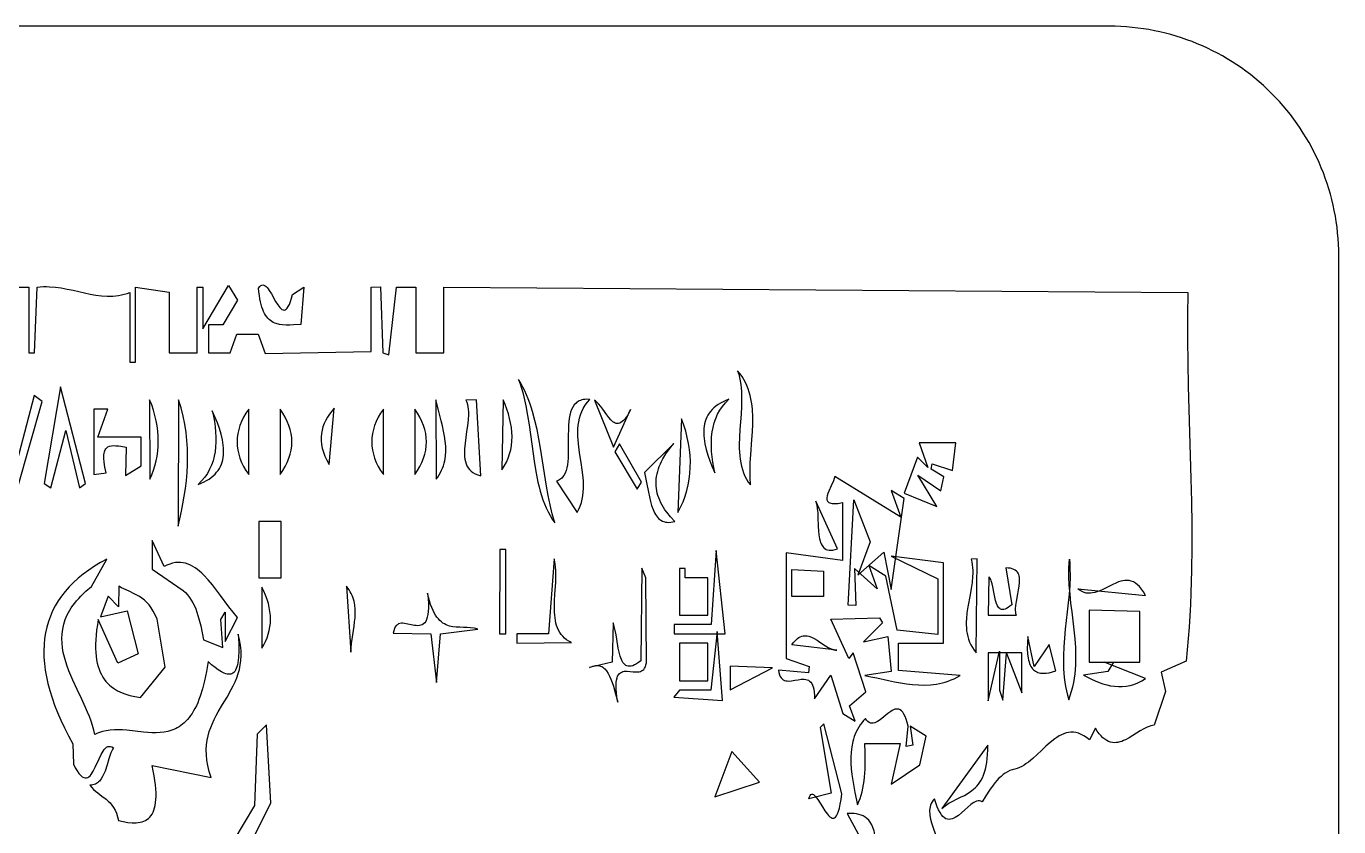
# Model space of a CAD drawing. Header units: metres. Extents: x 0 to 50, y 0 to 50.
# Drawn here: x 32.82 to 50, y 39.52 to 50 of the extents above; entities that cross this region are included whole.
import ezdxf

# ---------------------------------------------------------------- set-up
doc = ezdxf.new("R2010")
doc.units = ezdxf.units.M

msp = doc.modelspace()

# ---------------------------------------------------------------- linework, layer by layer
for points in [[(50, 3), (50, 47), (50, 47), (49.999076, 47.074492), (49.996313, 47.148761), (49.991723, 47.222779), (49.98532, 47.296513), (49.977116, 47.369934), (49.967123, 47.443009), (49.955354, 47.51571), (49.941823, 47.588004), (49.926542, 47.659861), (49.909523, 47.731251), (49.89078, 47.802143), (49.870324, 47.872505), (49.84817, 47.942308), (49.824329, 48.01152), (49.798814, 48.080111), (49.771639, 48.14805), (49.742815, 48.215307), (49.712355, 48.281849), (49.680273, 48.347648), (49.64658, 48.412671), (49.611291, 48.476889), (49.574416, 48.540271), (49.53597, 48.602785), (49.495965, 48.664402), (49.454413, 48.725089), (49.411328, 48.784818), (49.366721, 48.843556), (49.320606, 48.901274), (49.272996, 48.957939), (49.223903, 49.013523), (49.173341, 49.067994), (49.12132, 49.12132), (49.12132, 49.12132), (49.067994, 49.173341), (49.013523, 49.223903), (48.957939, 49.272996), (48.901274, 49.320606), (48.843556, 49.366721), (48.784818, 49.411328), (48.725089, 49.454413), (48.664402, 49.495965), (48.602785, 49.53597), (48.540271, 49.574416), (48.476889, 49.611291), (48.412671, 49.64658), (48.347648, 49.680273), (48.281849, 49.712355), (48.215307, 49.742815), (48.14805, 49.771639), (48.080111, 49.798814), (48.01152, 49.824329), (47.942308, 49.84817), (47.872505, 49.870324), (47.802143, 49.89078), (47.731251, 49.909523), (47.659861, 49.926542), (47.588004, 49.941823), (47.51571, 49.955354), (47.443009, 49.967123), (47.369934, 49.977116), (47.296513, 49.98532), (47.222779, 49.991723), (47.148761, 49.996313), (47.074492, 49.999076), (47, 50), (3, 50)], [(32.075271, 46.584771), (32.854175, 46.584771), (32.854175, 45.72628), (32.927614, 45.72628), (32.964416, 46.586948), (32.964416, 46.586948), (33.004757, 46.590749), (33.044822, 46.592739), (33.084624, 46.593062), (33.124173, 46.591859), (33.202563, 46.585448), (33.280089, 46.574647), (33.356849, 46.560596), (33.432938, 46.544436), (33.583489, 46.510348), (33.658145, 46.494701), (33.732516, 46.481507), (33.806699, 46.471904), (33.88079, 46.467035), (33.917831, 46.466731), (33.954886, 46.468038), (33.991965, 46.471099), (34.029082, 46.476056), (34.066249, 46.483051), (34.103477, 46.492227), (34.140778, 46.503726), (34.178165, 46.517692), (34.176086, 45.603639), (34.249525, 45.603639), (34.249525, 46.583972), (34.690162, 46.520313), (34.690162, 45.72628), (35.057359, 45.72628), (35.057359, 46.584771), (35.130799, 46.584771), (35.130799, 46.041644), (35.46967, 46.607547), (35.586124, 46.413073), (35.395181, 46.094205), (35.204238, 46.094205), (35.204238, 45.72628), (35.490652, 45.72628), (35.57878, 45.971563), (35.85785, 45.971563), (35.949112, 45.717554), (37.333983, 45.745555), (37.333983, 46.584771), (37.458641, 46.589964), (37.490008, 45.727207), (37.56707, 45.69903), (37.667464, 46.584771), (37.921499, 46.584771), (37.921499, 45.72628), (38.288696, 45.72628), (38.288696, 46.586356), (48.02521, 46.517544), (48.02521, 46.517544), (48.020961, 46.208854), (48.021011, 45.901399), (48.02452, 45.595117), (48.030644, 45.289944), (48.047371, 44.682672), (48.064457, 44.079079), (48.07103, 43.778503), (48.075166, 43.478657), (48.076023, 43.179478), (48.07276, 42.880902), (48.064534, 42.582866), (48.058297, 42.434031), (48.050504, 42.285308), (48.041048, 42.136687), (48.029826, 41.988163), (48.016732, 41.839725), (48.00166, 41.691368), (47.676009, 41.546547), (47.733544, 41.29324), (47.585414, 40.853381), (47.585414, 40.853381), (47.562903, 40.85052), (47.540223, 40.845283), (47.51738, 40.837918), (47.494381, 40.828673), (47.447941, 40.805537), (47.400956, 40.777861), (47.305567, 40.716832), (47.25727, 40.68745), (47.208644, 40.661471), (47.184223, 40.650378), (47.15974, 40.64088), (47.135201, 40.633226), (47.110614, 40.627664), (47.085984, 40.624443), (47.061318, 40.623809), (47.036624, 40.626012), (47.011907, 40.6313), (46.987175, 40.63992), (46.962434, 40.652122), (46.93769, 40.668153), (46.912952, 40.688262), (46.888224, 40.712697), (46.863515, 40.741706), (46.83883, 40.775537), (46.814177, 40.814439), (46.7367, 40.661039), (46.7367, 40.661039), (46.699899, 40.690544), (46.663945, 40.714495), (46.628793, 40.733179), (46.594398, 40.746884), (46.560717, 40.755898), (46.527705, 40.760509), (46.495317, 40.761003), (46.463508, 40.757668), (46.432236, 40.750793), (46.401454, 40.740664), (46.371119, 40.727569), (46.341185, 40.711797), (46.31161, 40.693634), (46.282347, 40.673368), (46.224584, 40.627677), (46.16754, 40.577027), (46.110859, 40.523717), (46.054186, 40.470049), (45.997164, 40.418323), (45.93944, 40.37084), (45.910202, 40.349409), (45.880655, 40.329902), (45.850755, 40.312605), (45.820456, 40.297808), (45.789715, 40.285797), (45.758487, 40.27686), (45.758487, 40.27686), (45.726393, 40.269215), (45.695308, 40.25816), (45.665172, 40.243881), (45.635924, 40.226561), (45.607503, 40.206383), (45.579847, 40.183532), (45.552898, 40.158191), (45.526593, 40.130544), (45.500873, 40.100774), (45.475676, 40.069066), (45.426609, 40.00057), (45.378908, 39.926525), (45.332086, 39.848401), (45.332086, 39.848401), (45.314779, 39.85725), (45.297083, 39.861572), (45.279024, 39.861772), (45.260626, 39.858253), (45.241913, 39.85142), (45.22291, 39.841677), (45.203642, 39.829428), (45.184133, 39.815077), (45.14449, 39.781688), (45.104179, 39.744743), (45.063396, 39.707477), (45.022338, 39.673123), (45.001766, 39.658048), (44.9812, 39.644915), (44.960663, 39.634126), (44.94018, 39.626086), (44.919776, 39.6212), (44.899475, 39.619871), (44.879301, 39.622504), (44.85928, 39.629503), (44.839436, 39.641273), (44.819793, 39.658217), (44.800376, 39.68074), (44.78121, 39.709246), (44.762319, 39.744139), (44.743728, 39.785824), (44.72546, 39.834704), (44.707542, 39.891184), (44.707542, 39.891184), (44.690892, 39.870802), (44.67708, 39.850017), (44.665938, 39.828843), (44.657297, 39.807294), (44.650988, 39.785382), (44.646841, 39.763122), (44.644687, 39.740526), (44.644357, 39.717607), (44.645683, 39.69438), (44.648494, 39.670857), (44.657897, 39.622978), (44.671213, 39.574076), (44.68709, 39.524259), (44.72111, 39.422307)], [(35.862907, 46.572211), (35.862907, 46.572211), (35.876885, 46.591947), (35.890849, 46.605306), (35.904801, 46.612784), (35.918741, 46.614874), (35.93267, 46.612069), (35.946587, 46.604864), (35.960493, 46.593753), (35.974388, 46.579229), (35.988274, 46.561786), (36.00215, 46.541919), (36.029874, 46.496886), (36.085226, 46.399453), (36.11286, 46.354957), (36.126668, 46.335492), (36.140471, 46.318541), (36.154269, 46.304598), (36.168062, 46.294158), (36.18185, 46.287713), (36.195636, 46.285758), (36.209417, 46.288786), (36.223196, 46.297293), (36.236972, 46.31177), (36.250746, 46.332713), (36.264519, 46.360615), (36.27829, 46.39597), (36.29206, 46.439272), (36.30583, 46.491015), (36.452709, 46.584771), (36.416322, 46.095176), (36.416322, 46.095176), (36.317284, 46.090268), (36.269166, 46.088506), (36.22235, 46.088482), (36.177114, 46.091153), (36.133734, 46.097476), (36.092486, 46.10841), (36.072749, 46.115904), (36.053649, 46.12491), (36.03522, 46.135547), (36.017498, 46.147935), (36.000516, 46.162193), (35.98431, 46.178441), (35.968914, 46.196799), (35.954362, 46.217387), (35.94069, 46.240324), (35.927931, 46.265729), (35.91612, 46.293723), (35.905293, 46.324426), (35.895483, 46.357956), (35.886725, 46.394433), (35.879054, 46.433978), (35.872504, 46.476709), (35.86711, 46.522747), (35.862907, 46.572211)], [(39.264943, 45.375137), (39.264943, 45.375137), (39.28489, 45.320674), (39.303099, 45.264857), (39.319711, 45.207795), (39.334864, 45.149596), (39.361361, 45.03023), (39.383712, 44.907633), (39.403042, 44.782681), (39.420473, 44.65625), (39.454136, 44.402453), (39.472614, 44.276837), (39.493687, 44.153244), (39.518479, 44.032549), (39.532621, 43.973563), (39.548114, 43.915629), (39.565098, 43.858857), (39.583715, 43.803357), (39.604103, 43.749239), (39.626405, 43.696611), (39.650759, 43.645583), (39.677308, 43.596264), (39.70619, 43.548765), (39.737547, 43.503194), (39.737547, 43.503194), (39.705233, 43.618027), (39.677188, 43.736187), (39.652575, 43.857021), (39.63056, 43.97988), (39.59098, 44.229067), (39.551767, 44.478539), (39.53021, 44.601755), (39.506239, 44.723089), (39.479019, 44.841891), (39.447714, 44.957511), (39.430268, 45.013923), (39.411489, 45.069296), (39.39127, 45.123547), (39.369509, 45.176596), (39.3461, 45.22836), (39.320939, 45.27876), (39.293921, 45.327712), (39.264943, 45.375137)], [(42.131273, 45.490902), (42.131273, 45.490902), (42.145712, 45.448065), (42.157532, 45.404134), (42.166934, 45.359195), (42.174122, 45.313331), (42.179298, 45.266627), (42.182665, 45.219168), (42.184783, 45.122322), (42.182097, 45.02347), (42.176229, 44.923291), (42.161432, 44.721653), (42.155747, 44.62155), (42.153365, 44.522826), (42.153921, 44.474192), (42.15591, 44.426158), (42.159536, 44.378807), (42.165001, 44.332224), (42.172509, 44.286493), (42.182262, 44.2417), (42.194462, 44.197928), (42.209313, 44.155263), (42.227016, 44.113789), (42.247775, 44.073591), (42.271793, 44.034753), (42.299272, 43.997361), (42.299272, 43.997361), (42.294422, 44.093066), (42.294419, 44.190794), (42.298062, 44.290045), (42.304153, 44.390318), (42.318874, 44.591924), (42.325104, 44.692255), (42.328982, 44.791604), (42.329305, 44.889469), (42.324876, 44.985349), (42.320503, 45.032389), (42.314492, 45.078744), (42.306693, 45.124353), (42.296956, 45.169153), (42.28513, 45.213081), (42.271065, 45.256074), (42.254613, 45.29807), (42.235622, 45.339006), (42.213942, 45.37882), (42.189424, 45.417449), (42.161918, 45.454831), (42.131273, 45.490902)], [(33.268547, 45.282654), (33.057031, 44.017441), (33.141445, 43.960593), (33.337051, 44.710448), (33.516276, 43.96108), (33.598367, 44.016416), (33.268547, 45.282654)], [(32.704703, 43.952712), (33.030341, 45.08968), (32.924242, 45.168869), (32.624059, 44.016416), (32.704703, 43.952712)], [(34.435987, 45.113073), (34.436908, 44.07062), (34.436908, 44.07062), (34.462931, 44.128812), (34.485553, 44.188351), (34.504758, 44.249148), (34.52053, 44.311112), (34.532851, 44.374155), (34.541707, 44.438185), (34.547079, 44.503114), (34.548952, 44.568851), (34.547309, 44.635307), (34.542134, 44.702391), (34.53341, 44.770015), (34.521122, 44.838087), (34.505251, 44.906519), (34.485783, 44.975221), (34.462701, 45.044102), (34.435987, 45.113073)], [(34.812866, 45.113073), (34.808102, 43.457412), (34.808102, 43.457412), (34.830688, 43.55393), (34.851913, 43.651794), (34.871432, 43.750917), (34.888899, 43.851207), (34.903971, 43.952574), (34.9163, 44.05493), (34.925542, 44.158185), (34.931353, 44.262247), (34.933386, 44.367028), (34.931297, 44.472438), (34.924741, 44.578387), (34.913372, 44.684785), (34.896845, 44.791543), (34.874815, 44.89857), (34.846937, 45.005776), (34.830697, 45.059419), (34.812866, 45.113073)], [(38.183032, 45.113073), (38.18729, 44.07062), (38.18729, 44.07062), (38.20813, 44.099542), (38.226792, 44.128812), (38.243357, 44.158418), (38.257909, 44.188351), (38.27053, 44.218598), (38.281302, 44.249148), (38.290308, 44.27999), (38.297631, 44.311112), (38.303353, 44.342504), (38.307557, 44.374155), (38.31174, 44.438185), (38.310841, 44.503114), (38.30552, 44.568851), (38.296438, 44.635307), (38.284255, 44.702391), (38.269632, 44.770015), (38.25323, 44.838087), (38.217727, 44.975221), (38.183032, 45.113073)], [(38.573496, 45.107463), (38.573496, 45.107463), (38.58558, 45.080058), (38.594832, 45.050882), (38.601496, 45.020088), (38.605817, 44.98783), (38.60804, 44.954264), (38.608409, 44.919544), (38.604564, 44.847261), (38.59624, 44.772217), (38.585394, 44.695649), (38.573983, 44.618793), (38.563964, 44.542886), (38.557294, 44.469166), (38.555827, 44.433512), (38.55593, 44.398868), (38.55785, 44.365389), (38.56183, 44.333229), (38.568115, 44.302544), (38.57695, 44.273487), (38.588579, 44.246213), (38.603247, 44.220877), (38.621199, 44.197633), (38.64268, 44.176636), (38.667933, 44.158041), (38.697203, 44.142002), (38.730736, 44.128673), (38.768776, 44.11821), (38.713776, 45.113073), (38.573496, 45.107463)], [(39.06215, 45.113073), (39.045417, 44.193261), (39.045417, 44.193261), (39.07831, 44.243788), (39.10632, 44.295662), (39.129584, 44.348794), (39.148238, 44.403093), (39.162418, 44.458471), (39.172261, 44.514836), (39.177903, 44.5721), (39.17948, 44.630172), (39.17713, 44.688962), (39.170988, 44.748382), (39.161191, 44.80834), (39.147875, 44.868748), (39.131177, 44.929515), (39.111232, 44.990551), (39.088178, 45.051767), (39.06215, 45.113073)], [(40.198916, 45.116776), (40.198916, 45.116776), (40.152406, 45.118318), (40.131176, 45.116847), (40.111242, 45.113941), (40.092564, 45.109647), (40.075102, 45.104011), (40.058814, 45.097079), (40.043662, 45.088895), (40.029603, 45.079507), (40.016598, 45.068959), (39.993589, 45.04457), (39.974311, 45.016093), (39.95844, 44.983896), (39.945653, 44.948343), (39.935627, 44.909803), (39.92804, 44.86864), (39.922567, 44.825222), (39.918887, 44.779915), (39.916674, 44.733085), (39.915363, 44.636321), (39.916143, 44.440637), (39.913064, 44.347578), (39.909526, 44.303527), (39.904225, 44.261616), (39.896838, 44.222211), (39.887042, 44.18568), (39.874513, 44.152388), (39.858928, 44.122702), (39.839964, 44.096987), (39.829114, 44.085734), (39.817298, 44.075612), (39.804476, 44.066665), (39.790607, 44.058941), (39.775651, 44.052484), (39.759568, 44.047341), (40.031304, 43.636577), (40.031304, 43.636577), (40.05395, 43.678482), (40.072501, 43.721469), (40.087255, 43.765457), (40.09851, 43.810367), (40.106562, 43.856118), (40.111708, 43.90263), (40.114246, 43.949823), (40.114472, 43.997617), (40.112684, 44.045932), (40.109179, 44.094688), (40.098205, 44.193202), (40.083928, 44.292518), (40.068723, 44.391996), (40.054968, 44.490996), (40.045039, 44.588876), (40.042252, 44.637196), (40.041313, 44.684996), (40.042519, 44.732196), (40.046167, 44.778716), (40.052554, 44.824475), (40.061978, 44.869394), (40.074734, 44.913393), (40.091121, 44.956391), (40.111436, 44.998308), (40.135975, 45.039065), (40.165036, 45.078581), (40.198916, 45.116776)], [(40.256786, 45.107289), (40.50631, 44.492657), (40.732033, 44.98234), (40.732033, 44.98234), (40.712216, 44.944377), (40.693016, 44.911446), (40.674403, 44.883314), (40.656348, 44.859747), (40.63882, 44.840513), (40.62179, 44.825379), (40.605229, 44.814111), (40.589107, 44.806477), (40.573394, 44.802243), (40.558061, 44.801176), (40.543078, 44.803043), (40.528415, 44.807612), (40.514043, 44.814648), (40.499932, 44.82392), (40.486053, 44.835194), (40.472375, 44.848236), (40.445506, 44.878695), (40.419089, 44.913433), (40.36666, 44.988285), (40.340174, 45.02467), (40.313191, 45.057876), (40.285474, 45.086037), (40.271267, 45.097643), (40.256786, 45.107289)], [(42.017962, 45.119814), (42.017962, 45.119814), (41.978285, 45.103802), (41.941498, 45.086584), (41.907532, 45.068188), (41.876316, 45.048644), (41.847779, 45.027981), (41.821852, 45.006228), (41.798465, 44.983416), (41.777546, 44.959573), (41.759027, 44.934728), (41.742835, 44.908911), (41.728903, 44.882151), (41.717158, 44.854478), (41.707531, 44.82592), (41.699952, 44.796508), (41.69435, 44.76627), (41.690655, 44.735236), (41.688798, 44.703435), (41.688707, 44.670896), (41.690312, 44.637649), (41.693544, 44.603723), (41.704604, 44.533952), (41.721327, 44.461817), (41.743149, 44.387553), (41.76951, 44.311395), (41.799847, 44.233576), (41.833597, 44.154332), (41.833597, 44.154332), (41.819178, 44.225505), (41.807191, 44.295663), (41.797856, 44.364714), (41.791394, 44.432565), (41.788024, 44.499125), (41.787967, 44.564302), (41.791441, 44.628005), (41.798668, 44.690141), (41.809868, 44.750619), (41.825259, 44.809346), (41.845062, 44.866232), (41.869498, 44.921183), (41.898786, 44.974109), (41.933146, 45.024918), (41.972798, 45.073517), (42.017962, 45.119814)], [(33.706073, 44.990431), (33.706073, 44.131941), (33.866908, 44.157691), (33.866908, 44.157691), (33.85023, 44.231541), (33.839935, 44.294785), (33.835599, 44.348181), (33.8368, 44.392487), (33.839344, 44.411468), (33.843114, 44.428461), (33.848056, 44.443561), (33.854118, 44.456862), (33.861247, 44.468459), (33.869391, 44.478448), (33.878495, 44.486921), (33.888508, 44.493976), (33.911047, 44.504205), (33.936585, 44.509893), (33.964699, 44.511799), (33.994966, 44.51068), (34.026963, 44.507295), (34.060268, 44.502402), (34.129108, 44.491125), (34.12215, 44.118921), (34.322965, 44.246124), (34.322965, 44.622507), (33.757481, 44.622507), (33.889672, 44.990431), (33.706073, 44.990431)], [(35.256043, 44.968803), (35.256043, 44.968803), (35.270784, 44.897496), (35.283048, 44.827222), (35.292614, 44.758075), (35.299261, 44.690147), (35.302767, 44.62353), (35.302912, 44.558316), (35.299473, 44.494598), (35.29223, 44.432469), (35.280961, 44.37202), (35.265446, 44.313345), (35.245461, 44.256535), (35.220788, 44.201682), (35.191203, 44.14888), (35.156486, 44.098221), (35.116416, 44.049797), (35.07077, 44.0037), (35.07077, 44.0037), (35.110621, 44.01964), (35.147607, 44.036775), (35.181795, 44.055078), (35.213251, 44.074522), (35.242043, 44.095078), (35.268238, 44.116719), (35.291901, 44.139417), (35.3131, 44.163143), (35.331901, 44.18787), (35.348371, 44.213571), (35.362577, 44.240216), (35.374586, 44.26778), (35.384463, 44.296232), (35.392277, 44.325547), (35.398094, 44.355695), (35.40198, 44.386649), (35.404002, 44.418382), (35.404227, 44.450865), (35.402721, 44.48407), (35.399552, 44.517969), (35.38849, 44.587741), (35.371573, 44.659957), (35.349336, 44.734394), (35.322313, 44.810829), (35.291038, 44.88904), (35.256043, 44.968803)], [(35.733003, 44.131941), (35.733003, 44.990431), (35.733003, 44.990431), (35.697128, 44.936775), (35.666037, 44.88312), (35.63973, 44.829464), (35.618205, 44.775808), (35.601464, 44.722153), (35.589506, 44.668497), (35.582331, 44.614842), (35.579939, 44.561186), (35.582331, 44.50753), (35.589506, 44.453875), (35.601464, 44.400219), (35.618205, 44.346563), (35.63973, 44.292908), (35.666037, 44.239252), (35.697128, 44.185596), (35.733003, 44.131941)], [(36.144264, 44.990431), (36.144264, 44.131941), (36.144264, 44.131941), (36.180138, 44.185596), (36.211229, 44.239252), (36.237537, 44.292908), (36.259061, 44.346563), (36.275802, 44.400219), (36.28776, 44.453875), (36.294935, 44.50753), (36.297327, 44.561186), (36.294935, 44.614842), (36.28776, 44.668497), (36.275802, 44.722153), (36.259061, 44.775808), (36.237537, 44.829464), (36.211229, 44.88312), (36.180138, 44.936775), (36.144264, 44.990431)], [(36.784784, 44.264092), (36.853205, 45.001202), (36.853205, 45.001202), (36.820056, 44.963231), (36.79003, 44.924381), (36.763285, 44.88461), (36.739974, 44.843873), (36.720254, 44.802129), (36.70428, 44.759333), (36.692207, 44.715443), (36.684192, 44.670417), (36.680389, 44.624209), (36.680954, 44.576779), (36.686043, 44.528082), (36.695811, 44.478075), (36.710414, 44.426716), (36.730006, 44.373961), (36.754744, 44.319767), (36.784784, 44.264092)], [(37.49555, 44.131941), (37.49555, 44.990431), (37.49555, 44.990431), (37.459676, 44.936775), (37.428585, 44.88312), (37.402277, 44.829464), (37.380753, 44.775808), (37.364011, 44.722153), (37.352053, 44.668497), (37.344878, 44.614842), (37.342487, 44.561186), (37.344878, 44.50753), (37.352053, 44.453875), (37.364011, 44.400219), (37.380753, 44.346563), (37.402277, 44.292908), (37.428585, 44.239252), (37.459676, 44.185596), (37.49555, 44.131941)], [(37.906811, 44.990431), (37.906811, 44.131941), (37.906811, 44.131941), (37.942685, 44.185596), (37.973776, 44.239252), (38.000084, 44.292908), (38.021609, 44.346563), (38.03835, 44.400219), (38.050308, 44.453875), (38.057483, 44.50753), (38.059874, 44.561186), (38.057483, 44.614842), (38.050308, 44.668497), (38.03835, 44.722153), (38.021609, 44.775808), (38.000084, 44.829464), (37.973776, 44.88312), (37.942685, 44.936775), (37.906811, 44.990431)], [(41.39942, 44.863452), (41.349039, 43.634241), (41.349039, 43.634241), (41.385348, 43.7054), (41.417048, 43.777354), (41.444179, 43.850094), (41.46678, 43.923611), (41.484893, 43.997898), (41.498558, 44.072945), (41.507814, 44.148745), (41.512703, 44.22529), (41.513264, 44.302571), (41.509539, 44.380579), (41.501567, 44.459307), (41.489389, 44.538747), (41.473044, 44.618889), (41.452575, 44.699726), (41.42802, 44.78125), (41.39942, 44.863452)], [(40.52452, 44.431731), (40.818278, 43.941165), (40.874281, 44.033592), (40.587132, 44.534721), (40.52452, 44.431731)], [(41.310222, 43.519591), (41.310222, 43.519591), (41.252994, 43.58077), (41.203373, 43.642026), (41.181409, 43.6727), (41.161338, 43.703414), (41.143159, 43.734176), (41.126868, 43.764992), (41.112462, 43.795869), (41.09994, 43.826815), (41.089297, 43.857836), (41.080532, 43.88894), (41.073641, 43.920133), (41.068622, 43.951422), (41.065472, 43.982815), (41.064189, 44.014319), (41.064769, 44.04594), (41.06721, 44.077687), (41.071509, 44.109564), (41.077663, 44.141581), (41.085671, 44.173743), (41.095527, 44.206059), (41.107232, 44.238534), (41.12078, 44.271176), (41.13617, 44.303992), (41.153399, 44.336989), (41.193363, 44.403554), (41.24065, 44.470928), (41.295237, 44.539167), (40.914646, 44.160204), (40.914646, 44.160204), (40.93977, 44.029645), (40.963729, 43.901712), (40.976539, 43.840574), (40.99058, 43.782304), (41.006358, 43.72764), (41.024381, 43.677319), (41.045155, 43.632079), (41.056732, 43.611594), (41.069188, 43.592656), (41.082585, 43.575357), (41.096987, 43.559789), (41.112457, 43.546044), (41.129059, 43.534215), (41.146856, 43.524392), (41.165912, 43.51667), (41.186289, 43.51114), (41.208052, 43.507893), (41.231263, 43.507023), (41.255986, 43.508621), (41.282285, 43.512779), (41.310222, 43.519591)], [(44.31206, 43.890257), (44.737826, 43.713049), (44.49174, 44.124005), (44.793895, 43.920399), (44.833132, 44.102409), (44.666697, 44.202468), (44.680325, 44.274208), (44.945403, 44.184034), (44.989913, 44.548922), (44.506083, 44.548922), (44.622851, 44.223922), (44.485668, 44.361377), (44.31206, 43.890257)], [(43.404804, 44.108591), (43.404804, 44.108591), (43.396977, 44.080378), (43.38523, 44.049771), (43.354954, 43.984205), (43.323934, 43.917548), (43.311257, 43.885577), (43.302127, 43.855455), (43.29779, 43.827887), (43.297807, 43.815282), (43.299489, 43.803581), (43.302992, 43.792872), (43.30847, 43.783244), (43.31608, 43.774784), (43.325977, 43.767582), (43.338317, 43.761726), (43.353255, 43.757303), (43.370947, 43.754403), (43.391549, 43.753114), (43.415215, 43.753524), (43.442102, 43.755721), (43.50616, 43.765831), (43.502816, 43.009226), (42.768505, 43.107383), (42.768505, 41.724533), (43.070242, 41.621889), (43.061243, 41.539333), (42.665957, 41.572913), (42.665957, 41.572913), (42.67192, 41.54105), (42.679908, 41.514071), (42.689776, 41.491618), (42.701378, 41.473332), (42.71457, 41.458856), (42.729205, 41.44783), (42.745138, 41.439897), (42.762225, 41.434698), (42.780319, 41.431875), (42.799275, 41.431069), (42.839191, 41.434075), (42.88081, 41.44085), (42.922969, 41.448526), (42.964504, 41.454236), (42.984674, 41.455458), (43.004252, 41.455113), (43.023093, 41.452843), (43.04105, 41.44829), (43.057979, 41.441095), (43.073734, 41.430901), (43.08817, 41.417347), (43.101141, 41.400077), (43.112502, 41.378731), (43.122107, 41.352952), (43.129812, 41.32238), (43.13547, 41.286659), (43.138936, 41.245428), (43.140065, 41.19833), (43.352008, 41.506222), (43.507943, 41.007731), (43.671089, 40.904389), (43.598287, 41.107016), (43.808259, 41.290189), (43.645967, 41.798357), (43.588396, 41.72397), (43.353266, 42.241439), (43.989061, 42.257173), (44.027686, 42.192672), (43.777937, 41.942429), (44.098131, 42.015344), (44.141979, 41.556469), (43.796657, 41.502255), (43.796657, 41.502255), (43.874687, 41.487496), (43.952718, 41.471314), (44.108788, 41.437579), (44.18683, 41.421476), (44.264879, 41.406852), (44.342935, 41.394429), (44.420999, 41.384935), (44.499074, 41.379094), (44.577159, 41.377631), (44.655258, 41.381273), (44.694312, 41.385234), (44.73337, 41.390743), (44.772431, 41.397891), (44.811496, 41.406768), (44.850566, 41.417465), (44.889639, 41.430072), (44.928717, 41.444681), (44.9678, 41.461382), (45.006887, 41.480265), (45.045979, 41.501421), (44.237294, 41.568917), (44.237294, 41.924394), (44.82481, 41.924394), (44.82481, 42.978913), (44.141477, 43.065989), (44.75137, 42.768398), (44.75137, 42.040263), (44.218842, 42.098459), (44.07194, 42.803045), (43.848786, 42.944399), (43.958656, 42.6386), (43.66046, 42.904188), (43.679605, 42.418236), (43.580479, 42.425132), (43.652878, 43.800612), (43.86546, 43.251969), (43.707143, 42.817624), (44.044491, 43.118082), (44.142232, 42.628409), (44.312632, 43.821743), (44.143247, 43.923575), (44.268524, 43.574894), (43.404804, 44.108591)], [(43.15489, 43.783532), (43.15489, 43.783532), (43.161423, 43.761388), (43.166851, 43.737735), (43.174897, 43.686569), (43.180029, 43.63138), (43.183249, 43.573512), (43.187964, 43.455122), (43.191463, 43.39729), (43.197059, 43.342159), (43.205755, 43.291076), (43.211578, 43.267473), (43.218552, 43.245385), (43.226802, 43.224982), (43.236453, 43.206432), (43.24763, 43.189902), (43.26046, 43.175561), (43.275066, 43.163577), (43.291575, 43.154118), (43.310111, 43.147352), (43.330801, 43.143448), (43.353768, 43.142573), (43.379139, 43.144895), (43.407038, 43.150584), (43.437592, 43.159806), (43.15489, 43.783532)], [(35.865194, 43.518733), (35.865194, 42.782884), (36.158952, 42.782884), (36.158952, 43.518733), (35.865194, 43.518733)], [(34.469844, 43.268907), (34.469844, 42.896421), (34.875892, 42.614381), (34.875892, 42.614381), (34.90599, 42.587366), (34.933523, 42.557513), (34.958658, 42.52505), (34.98156, 42.490206), (35.002397, 42.453209), (35.021335, 42.414287), (35.038539, 42.373669), (35.054176, 42.331581), (35.068414, 42.288253), (35.081417, 42.243913), (35.104387, 42.153108), (35.124418, 42.060991), (35.14284, 41.969388), (35.395685, 41.869165), (35.365805, 42.235085), (35.424557, 42.333199), (35.424557, 41.948922), (35.584826, 42.262154), (35.584826, 42.262154), (35.528597, 42.33096), (35.473485, 42.40266), (35.36522, 42.549148), (35.311372, 42.621143), (35.257248, 42.690443), (35.202503, 42.75565), (35.146786, 42.815367), (35.118456, 42.84273), (35.089752, 42.868197), (35.060631, 42.891594), (35.031051, 42.912744), (35.000967, 42.931474), (34.970336, 42.94761), (34.939115, 42.960975), (34.90726, 42.971397), (34.874727, 42.9787), (34.841474, 42.98271), (34.807456, 42.983251), (34.77263, 42.98015), (34.736952, 42.973231), (34.70038, 42.962321), (34.66287, 42.947243), (34.624378, 42.927825), (34.469844, 43.268907)], [(39.018713, 43.150809), (39.016558, 42.047471), (39.096531, 42.047035), (39.096531, 43.150809), (39.018713, 43.150809)], [(41.849573, 43.139521), (41.78538, 42.169677), (41.299715, 42.169677), (41.299715, 42.047035), (41.969392, 42.047035), (41.849573, 43.139521)], [(33.875875, 43.026183), (33.875875, 43.026183), (33.792221, 42.980091), (33.713011, 42.932117), (33.63825, 42.882259), (33.567943, 42.830516), (33.502096, 42.776886), (33.440713, 42.721368), (33.3838, 42.663959), (33.331363, 42.604659), (33.283407, 42.543465), (33.239936, 42.480376), (33.200957, 42.41539), (33.166474, 42.348505), (33.136493, 42.279721), (33.11102, 42.209034), (33.090059, 42.136444), (33.073616, 42.06195), (33.061695, 41.985548), (33.054304, 41.907238), (33.051446, 41.827019), (33.053127, 41.744887), (33.059352, 41.660842), (33.070127, 41.574883), (33.085457, 41.487007), (33.105347, 41.397212), (33.129803, 41.305498), (33.158829, 41.211862), (33.192432, 41.116303), (33.230616, 41.018819), (33.273387, 40.919409), (33.32075, 40.818071), (33.37271, 40.714803), (33.429273, 40.609604), (33.437248, 40.342949), (33.437248, 40.342949), (33.463132, 40.294405), (33.487573, 40.254235), (33.510651, 40.221957), (33.532452, 40.197089), (33.553058, 40.179151), (33.572552, 40.16766), (33.591019, 40.162136), (33.60854, 40.162097), (33.6252, 40.167061), (33.641081, 40.176548), (33.656268, 40.190075), (33.670843, 40.207162), (33.68489, 40.227328), (33.698492, 40.25009), (33.724694, 40.301479), (33.775424, 40.414238), (33.801285, 40.467907), (33.814631, 40.492378), (33.828366, 40.514633), (33.842572, 40.534189), (33.857332, 40.550565), (33.872731, 40.563281), (33.888851, 40.571854), (33.905776, 40.575803), (33.923589, 40.574647), (33.942374, 40.567905), (33.962213, 40.555095), (33.962213, 40.555095), (33.94472, 40.524647), (33.929259, 40.490559), (33.915343, 40.453612), (33.902488, 40.414588), (33.878023, 40.333439), (33.851985, 40.253368), (33.837164, 40.215691), (33.820496, 40.18063), (33.801496, 40.148966), (33.779679, 40.121482), (33.767562, 40.109551), (33.75456, 40.098959), (33.740611, 40.089803), (33.725654, 40.08218), (33.70963, 40.076189), (33.692478, 40.071927), (33.674136, 40.069492), (33.654545, 40.068981), (33.654545, 40.068981), (33.677958, 40.039328), (33.702886, 40.012855), (33.729001, 39.988896), (33.755972, 39.966788), (33.811173, 39.925464), (33.865857, 39.883566), (33.892183, 39.860741), (33.917394, 39.835778), (33.94116, 39.808013), (33.963153, 39.776782), (33.983044, 39.74142), (34.000504, 39.701262), (34.015204, 39.655644), (34.026816, 39.603902), (34.026816, 39.603902), (34.089143, 39.590793), (34.149429, 39.581209), (34.207119, 39.576058), (34.261659, 39.576247), (34.287575, 39.578628), (34.312496, 39.582684), (34.336352, 39.588529), (34.359075, 39.596277), (34.380594, 39.60604), (34.400841, 39.617932), (34.419747, 39.632067), (34.437242, 39.648558), (34.453256, 39.667519), (34.467722, 39.689062), (34.480569, 39.713302), (34.491728, 39.740352), (34.50113, 39.770325), (34.508705, 39.803335), (34.514385, 39.839495), (34.5181, 39.878919), (34.519781, 39.921719), (34.519359, 39.968011), (34.516764, 40.017906), (34.511926, 40.071519), (34.504778, 40.128962), (34.495249, 40.19035), (34.483271, 40.255795), (34.468773, 40.325412), (35.241208, 40.169378), (35.241208, 40.169378), (35.216194, 40.248765), (35.197744, 40.324399), (35.185436, 40.396524), (35.178845, 40.465378), (35.177547, 40.531205), (35.181118, 40.594244), (35.189134, 40.654737), (35.201172, 40.712925), (35.216806, 40.76905), (35.235613, 40.823353), (35.257169, 40.876074), (35.281049, 40.927454), (35.306831, 40.977736), (35.334089, 41.02716), (35.391338, 41.1244), (35.449406, 41.221102), (35.504899, 41.319195), (35.53062, 41.369367), (35.554425, 41.420611), (35.57589, 41.473167), (35.594592, 41.527276), (35.610105, 41.583181), (35.622006, 41.641122), (35.629871, 41.70134), (35.633276, 41.764077), (35.631797, 41.829574), (35.62501, 41.898071), (35.61249, 41.96981), (35.593814, 42.045032), (35.593814, 42.045032), (35.601341, 41.926599), (35.603167, 41.825357), (35.599597, 41.740363), (35.595884, 41.703664), (35.590937, 41.670674), (35.584794, 41.641275), (35.577493, 41.61535), (35.569072, 41.592779), (35.559571, 41.573446), (35.549026, 41.557232), (35.537476, 41.54402), (35.52496, 41.533693), (35.511515, 41.526131), (35.497181, 41.521218), (35.481994, 41.518836), (35.465994, 41.518866), (35.449218, 41.521191), (35.431705, 41.525694), (35.413493, 41.532255), (35.375124, 41.551086), (35.334419, 41.57674), (35.291682, 41.608276), (35.24722, 41.644751), (35.201338, 41.685222), (35.201338, 41.685222), (35.179796, 41.553413), (35.155208, 41.43428), (35.12772, 41.327213), (35.097474, 41.231602), (35.081363, 41.187902), (35.064618, 41.146837), (35.047255, 41.108331), (35.029294, 41.072308), (35.010752, 41.038692), (34.991648, 41.007406), (34.972, 40.978375), (34.951825, 40.951522), (34.931142, 40.92677), (34.909969, 40.904044), (34.888324, 40.883268), (34.866225, 40.864365), (34.84369, 40.847258), (34.820737, 40.831873), (34.797385, 40.818132), (34.773652, 40.805959), (34.725112, 40.786013), (34.675263, 40.771426), (34.62425, 40.761588), (34.572218, 40.755889), (34.51931, 40.75372), (34.465673, 40.75447), (34.41145, 40.75753), (34.356786, 40.762291), (34.246716, 40.774473), (34.13662, 40.786139), (34.081924, 40.790254), (34.027656, 40.792411), (33.97396, 40.792), (33.920981, 40.788411), (33.868865, 40.781035), (33.817755, 40.769261), (33.767796, 40.752481), (33.743294, 40.742023), (33.719133, 40.730084), (33.719133, 40.730084), (33.705662, 40.788488), (33.688906, 40.847076), (33.66927, 40.905842), (33.647162, 40.964783), (33.622988, 41.023893), (33.597155, 41.083168), (33.542139, 41.202194), (33.485365, 41.321825), (33.430087, 41.442021), (33.404025, 41.502321), (33.379556, 41.562748), (33.357089, 41.623298), (33.337027, 41.683967), (33.31978, 41.744749), (33.305752, 41.805641), (33.295352, 41.866637), (33.288984, 41.927733), (33.287056, 41.988924), (33.289975, 42.050206), (33.298147, 42.111574), (33.311978, 42.173023), (33.321144, 42.203777), (33.331876, 42.234549), (33.344227, 42.265339), (33.358247, 42.296147), (33.373987, 42.326971), (33.391497, 42.357812), (33.410829, 42.388668), (33.432033, 42.41954), (33.455161, 42.450426), (33.480262, 42.481326), (33.507388, 42.512239), (33.53659, 42.543165), (33.567918, 42.574104), (33.601424, 42.605054), (33.675171, 42.666986), (33.875875, 43.026183)], [(39.732871, 43.030917), (39.657483, 42.047035), (39.24341, 42.047035), (39.24341, 41.924394), (39.957604, 41.933589), (39.957604, 41.933589), (39.923736, 41.951205), (39.893335, 41.97087), (39.866226, 41.992486), (39.842236, 42.015956), (39.821192, 42.041183), (39.802921, 42.068069), (39.787248, 42.096517), (39.774002, 42.12643), (39.763007, 42.15771), (39.754091, 42.190261), (39.747081, 42.223985), (39.741802, 42.258785), (39.738082, 42.294563), (39.735747, 42.331223), (39.734539, 42.406797), (39.73679, 42.48473), (39.741113, 42.564242), (39.750425, 42.724893), (39.75264, 42.804476), (39.751378, 42.882526), (39.745251, 42.958266), (39.739929, 42.995026), (39.732871, 43.030917)], [(45.187968, 43.027493), (45.187968, 43.027493), (45.196557, 42.990218), (45.202707, 42.952536), (45.206621, 42.914481), (45.2085, 42.876086), (45.208547, 42.837386), (45.206962, 42.798412), (45.199708, 42.719783), (45.188352, 42.640469), (45.174508, 42.56074), (45.145816, 42.401114), (45.134196, 42.321756), (45.126548, 42.243061), (45.124717, 42.204047), (45.124484, 42.165299), (45.126051, 42.126852), (45.12962, 42.088739), (45.135392, 42.050994), (45.14357, 42.013651), (45.154355, 41.976744), (45.167949, 41.940305), (45.184553, 41.904369), (45.204371, 41.86897), (45.227602, 41.834141), (45.25445, 41.799916), (45.266667, 43.028167), (45.187968, 43.027493)], [(46.475383, 43.027673), (46.475383, 43.027673), (46.479592, 42.970229), (46.482147, 42.912783), (46.482845, 42.79788), (46.478565, 42.682961), (46.470395, 42.568026), (46.459425, 42.453071), (46.446742, 42.338096), (46.420594, 42.108076), (46.409305, 41.993027), (46.400659, 41.877951), (46.395743, 41.762844), (46.395645, 41.647706), (46.397744, 41.590124), (46.401455, 41.532534), (46.406916, 41.474935), (46.414261, 41.417326), (46.423628, 41.359709), (46.435152, 41.302082), (46.448969, 41.244445), (46.465215, 41.186798), (46.465215, 41.186798), (46.485744, 41.242165), (46.503406, 41.297855), (46.518357, 41.353851), (46.530754, 41.410135), (46.540753, 41.466686), (46.548509, 41.523488), (46.554181, 41.580522), (46.557923, 41.637769), (46.559892, 41.695211), (46.560245, 41.752829), (46.556726, 41.868521), (46.548617, 41.984696), (46.537167, 42.101207), (46.50925, 42.334647), (46.495283, 42.451281), (46.482978, 42.567659), (46.473585, 42.683636), (46.468354, 42.799062), (46.467691, 42.856522), (46.468537, 42.91379), (46.471049, 42.970846), (46.475383, 43.027673)], [(40.877064, 42.908772), (40.863063, 41.695812), (40.863063, 41.695812), (40.833848, 41.67335), (40.806726, 41.655303), (40.781602, 41.641473), (40.758383, 41.631665), (40.736976, 41.625681), (40.717287, 41.623326), (40.699222, 41.624402), (40.682689, 41.628712), (40.667594, 41.636061), (40.653843, 41.646251), (40.641343, 41.659087), (40.63, 41.67437), (40.619721, 41.691905), (40.610413, 41.711495), (40.594333, 41.756052), (40.581014, 41.80647), (40.569707, 41.861175), (40.55014, 41.977152), (40.540384, 42.035279), (40.529649, 42.091399), (40.517189, 42.143941), (40.502254, 42.191331), (40.491881, 41.679111), (40.193877, 41.605973), (40.193877, 41.605973), (40.215029, 41.615838), (40.235239, 41.623424), (40.254539, 41.628805), (40.272961, 41.632054), (40.290537, 41.633245), (40.307299, 41.632451), (40.32328, 41.629746), (40.338511, 41.625203), (40.353024, 41.618896), (40.366852, 41.610898), (40.380026, 41.601284), (40.39258, 41.590126), (40.415951, 41.563473), (40.437222, 41.531528), (40.45665, 41.494879), (40.474492, 41.454116), (40.491004, 41.409825), (40.506444, 41.362596), (40.535131, 41.261673), (40.562607, 41.156055), (40.562607, 41.156055), (40.552486, 41.219933), (40.545594, 41.276852), (40.54175, 41.3272), (40.540772, 41.371363), (40.542477, 41.40973), (40.546683, 41.442686), (40.553209, 41.47062), (40.561871, 41.493919), (40.572487, 41.512969), (40.584877, 41.52816), (40.598856, 41.539877), (40.614244, 41.548507), (40.630857, 41.55444), (40.648514, 41.55806), (40.667033, 41.559757), (40.686231, 41.559917), (40.725936, 41.557175), (40.766173, 41.552934), (40.805482, 41.550291), (40.824334, 41.550537), (40.842408, 41.552345), (40.859522, 41.556102), (40.875492, 41.562195), (40.890138, 41.571012), (40.903278, 41.582939), (40.914728, 41.598364), (40.924306, 41.617675), (40.931832, 41.641258), (40.937121, 41.669501), (40.932518, 42.782884), (40.877064, 42.908772)], [(41.373154, 42.905526), (41.373154, 42.292318), (41.740352, 42.292318), (41.740352, 42.782884), (41.446594, 42.782884), (41.446594, 42.905526), (41.373154, 42.905526)], [(43.258101, 42.869834), (43.258101, 42.537601), (42.841944, 42.537601), (42.841944, 42.888544), (43.258101, 42.869834)], [(45.643775, 42.911456), (45.719188, 42.429859), (45.719188, 42.429859), (45.695092, 42.409441), (45.672909, 42.393203), (45.652543, 42.380932), (45.633898, 42.372416), (45.616877, 42.367442), (45.601383, 42.365799), (45.587319, 42.367272), (45.574589, 42.371651), (45.563097, 42.378722), (45.552746, 42.388273), (45.543439, 42.400092), (45.535079, 42.413967), (45.520817, 42.447031), (45.509187, 42.485766), (45.499415, 42.528474), (45.49073, 42.573453), (45.473527, 42.663429), (45.463464, 42.705027), (45.451396, 42.742098), (45.444368, 42.758406), (45.43655, 42.772944), (45.427845, 42.7855), (45.418155, 42.795863), (45.410449, 42.292318), (45.780824, 42.293187), (45.780824, 42.293187), (45.775466, 42.311836), (45.771969, 42.331729), (45.770153, 42.352744), (45.769841, 42.374762), (45.773007, 42.421328), (45.780034, 42.470466), (45.799937, 42.57262), (45.809946, 42.623717), (45.818084, 42.673548), (45.822915, 42.721153), (45.823007, 42.765573), (45.820828, 42.786288), (45.816927, 42.805847), (45.811124, 42.82413), (45.803241, 42.841017), (45.793098, 42.856388), (45.780516, 42.870122), (45.765316, 42.882101), (45.747319, 42.892204), (45.726346, 42.90031), (45.702217, 42.906301), (45.674753, 42.910056), (45.643775, 42.911456)], [(34.033175, 42.670183), (34.029207, 42.402695), (33.890968, 42.541208), (33.793619, 42.270259), (34.140492, 42.34925), (34.284973, 41.786267), (34.017678, 41.662695), (33.764117, 42.236742), (33.764117, 42.236742), (33.751721, 42.165049), (33.741962, 42.096803), (33.734766, 42.031915), (33.730063, 41.970297), (33.727778, 41.911861), (33.727838, 41.856519), (33.730172, 41.804183), (33.734706, 41.754765), (33.741368, 41.708176), (33.750085, 41.664329), (33.760785, 41.623135), (33.773393, 41.584506), (33.787839, 41.548355), (33.804048, 41.514593), (33.821949, 41.483132), (33.841468, 41.453883), (33.862533, 41.42676), (33.885071, 41.401673), (33.909009, 41.378535), (33.934275, 41.357258), (33.960796, 41.337752), (33.988499, 41.319932), (34.017312, 41.303707), (34.047161, 41.28899), (34.077974, 41.275694), (34.109678, 41.263729), (34.175469, 41.243443), (34.243952, 41.227428), (34.314545, 41.214978), (34.637228, 41.614034), (34.532567, 42.242499), (34.532567, 42.242499), (34.508911, 42.297727), (34.483425, 42.346518), (34.456286, 42.389439), (34.427669, 42.427053), (34.397751, 42.459926), (34.366707, 42.488623), (34.334716, 42.513709), (34.301951, 42.535748), (34.268591, 42.555306), (34.23481, 42.572947), (34.166694, 42.604739), (34.099012, 42.635645), (34.065775, 42.652177), (34.033175, 42.670183)], [(35.903652, 42.660243), (35.904222, 41.863073), (35.904222, 41.863073), (35.930749, 41.905934), (35.95378, 41.950143), (35.973305, 41.99561), (35.989314, 42.042244), (36.001798, 42.089957), (36.010747, 42.138657), (36.016151, 42.188255), (36.018, 42.238662), (36.016285, 42.289788), (36.010995, 42.341542), (36.002122, 42.393836), (35.989655, 42.446578), (35.973584, 42.49968), (35.953899, 42.553051), (35.930592, 42.606602), (35.903652, 42.660243)], [(37.011381, 42.670262), (37.071222, 41.808805), (37.071222, 41.808805), (37.074398, 41.864373), (37.079971, 41.920505), (37.095467, 42.03378), (37.112017, 42.147267), (37.118908, 42.203665), (37.123929, 42.259606), (37.126368, 42.31492), (37.125513, 42.369436), (37.120653, 42.422985), (37.111077, 42.475396), (37.104298, 42.501122), (37.096073, 42.5265), (37.086314, 42.551508), (37.07493, 42.576125), (37.061834, 42.60033), (37.046936, 42.624102), (37.030148, 42.64742), (37.011381, 42.670262)], [(46.587024, 42.637754), (47.469759, 42.55196), (47.469759, 42.55196), (47.444208, 42.5964), (47.418332, 42.634268), (47.39215, 42.665952), (47.365681, 42.69184), (47.338945, 42.71232), (47.311961, 42.727779), (47.284749, 42.738606), (47.257327, 42.745187), (47.229717, 42.747912), (47.201936, 42.747166), (47.174004, 42.743339), (47.145942, 42.736817), (47.117767, 42.72799), (47.0895, 42.717243), (47.032766, 42.691546), (46.919044, 42.634188), (46.862366, 42.608732), (46.834141, 42.598167), (46.806018, 42.58956), (46.778016, 42.5833), (46.750154, 42.579774), (46.722452, 42.579371), (46.69493, 42.582477), (46.667607, 42.589481), (46.640502, 42.60077), (46.613634, 42.616732), (46.587024, 42.637754)], [(38.073968, 42.581096), (38.073968, 42.581096), (38.08063, 42.509362), (38.084145, 42.445837), (38.084694, 42.390056), (38.082458, 42.341557), (38.077619, 42.299875), (38.070357, 42.264545), (38.060854, 42.235105), (38.049289, 42.211089), (38.035846, 42.192034), (38.020703, 42.177477), (38.004043, 42.166952), (37.986047, 42.159996), (37.966895, 42.156145), (37.946769, 42.154935), (37.925849, 42.155902), (37.904317, 42.158582), (37.86014, 42.167225), (37.815686, 42.177151), (37.772403, 42.18465), (37.751653, 42.186328), (37.731739, 42.186008), (37.712842, 42.183224), (37.695143, 42.177514), (37.678823, 42.168412), (37.664063, 42.155455), (37.651044, 42.13818), (37.639947, 42.116121), (37.630953, 42.088815), (37.624243, 42.055799), (38.114561, 42.047497), (38.192231, 41.410756), (38.244188, 42.047035), (38.729864, 42.111015), (38.729864, 42.111015), (38.707087, 42.117452), (38.684089, 42.122437), (38.637578, 42.128848), (38.590625, 42.131833), (38.543525, 42.132981), (38.496572, 42.133878), (38.450061, 42.136112), (38.404285, 42.141269), (38.359539, 42.150936), (38.337644, 42.157957), (38.316117, 42.166701), (38.294995, 42.177366), (38.274314, 42.19015), (38.254111, 42.205253), (38.234424, 42.222871), (38.215288, 42.243205), (38.196741, 42.266451), (38.178819, 42.292809), (38.161559, 42.322476), (38.144999, 42.355652), (38.129174, 42.392534), (38.114121, 42.433321), (38.099879, 42.478212), (38.086482, 42.527404), (38.073968, 42.581096)], [(46.734236, 42.357764), (46.734236, 41.679111), (47.052474, 41.679111), (46.979035, 41.556469), (46.660797, 41.50672), (46.660797, 41.50672), (46.711287, 41.480738), (46.761783, 41.45637), (46.812289, 41.433936), (46.862811, 41.41376), (46.913353, 41.396161), (46.963921, 41.381461), (47.014519, 41.369982), (47.065154, 41.362046), (47.115831, 41.357974), (47.166554, 41.358086), (47.217328, 41.362705), (47.268159, 41.372153), (47.319052, 41.38675), (47.370013, 41.406818), (47.421045, 41.432678), (47.472155, 41.464652), (46.930323, 41.679111), (47.395192, 41.679111), (47.395192, 42.34044), (46.734236, 42.357764)], [(41.863675, 42.0774), (41.780514, 41.311186), (41.373154, 41.311186), (41.297472, 41.220597), (41.93448, 41.176604), (41.863675, 42.0774)], [(41.373154, 41.924394), (41.373154, 41.433828), (41.740352, 41.433828), (41.740352, 41.924394), (41.373154, 41.924394)], [(43.429299, 41.833894), (42.842763, 41.903978), (42.842763, 41.903978), (42.861048, 41.930035), (42.879339, 41.952463), (42.897633, 41.97144), (42.915932, 41.987149), (42.934235, 41.99977), (42.952541, 42.009483), (42.970852, 42.01647), (42.989166, 42.020912), (43.007483, 42.022988), (43.025804, 42.022881), (43.044128, 42.02077), (43.062454, 42.016837), (43.099115, 42.004227), (43.135784, 41.986496), (43.172462, 41.965092), (43.209145, 41.94146), (43.282526, 41.893301), (43.31922, 41.871665), (43.355914, 41.853588), (43.392608, 41.840515), (43.410954, 41.836308), (43.429299, 41.833894)], [(45.931709, 42.013434), (45.931709, 42.013434), (45.924979, 41.928683), (45.923287, 41.853473), (45.926395, 41.787375), (45.934064, 41.729961), (45.939534, 41.704377), (45.946055, 41.680803), (45.953597, 41.659187), (45.96213, 41.639474), (45.971624, 41.621611), (45.98205, 41.605544), (45.993377, 41.591221), (46.005576, 41.578587), (46.018617, 41.567589), (46.03247, 41.558173), (46.047105, 41.550287), (46.062492, 41.543876), (46.078603, 41.538887), (46.095406, 41.535266), (46.13097, 41.531916), (46.168948, 41.533399), (46.209101, 41.539285), (46.251189, 41.549147), (46.294974, 41.562557), (46.208604, 41.909052), (46.015267, 41.623086), (45.931709, 42.013434)], [(45.412326, 41.169677), (45.559205, 41.82062), (45.559205, 41.311186), (45.602901, 41.178594), (45.653114, 41.79352), (45.852963, 41.277738), (45.852963, 41.801752), (45.412326, 41.801752), (45.412326, 41.169677)], [(42.03411, 41.317296), (42.588185, 41.603096), (42.03411, 41.626461), (42.03411, 41.317296)], [(43.80382, 40.93981), (43.80382, 40.93981), (43.77932, 40.912778), (43.756783, 40.885011), (43.73615, 40.85653), (43.71736, 40.827356), (43.700355, 40.797509), (43.685077, 40.767011), (43.671465, 40.73588), (43.659461, 40.704138), (43.649006, 40.671806), (43.640041, 40.638903), (43.626342, 40.571469), (43.617894, 40.502001), (43.614222, 40.430663), (43.614854, 40.357618), (43.619318, 40.283032), (43.627141, 40.207068), (43.63785, 40.12989), (43.650973, 40.051662), (43.666036, 39.972549), (43.700094, 39.812323), (43.700094, 39.812323), (43.718784, 39.85288), (43.73525, 39.894747), (43.749605, 39.937911), (43.761963, 39.982363), (43.772436, 40.028089), (43.781139, 40.075079), (43.788185, 40.123322), (43.793687, 40.172805), (43.800514, 40.275447), (43.802527, 40.382915), (43.800634, 40.495117), (43.795741, 40.61196), (44.260749, 40.611704), (44.140445, 40.082051), (44.516982, 40.335005), (44.601743, 40.708177), (44.392049, 40.841005), (44.424296, 40.589695), (44.340109, 40.575337), (44.363472, 40.838395), (44.363472, 40.838395), (44.350611, 40.888946), (44.337075, 40.932139), (44.322903, 40.968403), (44.308131, 40.99817), (44.292797, 41.021869), (44.27694, 41.03993), (44.260596, 41.052784), (44.243803, 41.06086), (44.226598, 41.064589), (44.20902, 41.064401), (44.191106, 41.060726), (44.172893, 41.053994), (44.154419, 41.044635), (44.135722, 41.033079), (44.097807, 41.005099), (44.020952, 40.941705), (43.982612, 40.913173), (43.963595, 40.901204), (43.944731, 40.89134), (43.926057, 40.88401), (43.907611, 40.879645), (43.88943, 40.878676), (43.871552, 40.881532), (43.854014, 40.888643), (43.836855, 40.90044), (43.820111, 40.917352), (43.80382, 40.93981)], [(35.964207, 40.858509), (35.842983, 40.737045), (35.810016, 39.799904), (35.539962, 39.348922), (35.277678, 39.348922), (35.277678, 38.980998), (35.50534, 38.980998), (35.425692, 39.202679), (35.655216, 39.102689), (36.023903, 39.830687), (35.964207, 40.858509)], [(43.21272, 40.822285), (43.356216, 39.96213), (43.063826, 39.887753), (43.063826, 39.887753), (43.071901, 39.914422), (43.080951, 39.933396), (43.090913, 39.945285), (43.101724, 39.950701), (43.113323, 39.950253), (43.125646, 39.944553), (43.13863, 39.934212), (43.152212, 39.919839), (43.180923, 39.881444), (43.211276, 39.834254), (43.242769, 39.783155), (43.274901, 39.733031), (43.307169, 39.688769), (43.323198, 39.670363), (43.339072, 39.655255), (43.35473, 39.644054), (43.370109, 39.637373), (43.385145, 39.635821), (43.392515, 39.63716), (43.399776, 39.64001), (43.41394, 39.650549), (43.427574, 39.668051), (43.440614, 39.693125), (43.452998, 39.726382), (43.464664, 39.768433), (43.475549, 39.819888), (43.48559, 39.881359), (43.494724, 39.953456), (43.261887, 40.870208), (43.21272, 40.822285)], [(45.404852, 40.592239), (44.803775, 39.763289), (44.803775, 39.763289), (44.82601, 39.782149), (44.849035, 39.799537), (44.897049, 39.830671), (44.947008, 39.858231), (44.998101, 39.883757), (45.049519, 39.90879), (45.100451, 39.934871), (45.150087, 39.963541), (45.197618, 39.996339), (45.22034, 40.014768), (45.242232, 40.034807), (45.263193, 40.056648), (45.283121, 40.080485), (45.301916, 40.106509), (45.319474, 40.134913), (45.335697, 40.165891), (45.350482, 40.199633), (45.363728, 40.236334), (45.375333, 40.276185), (45.385197, 40.31938), (45.393219, 40.36611), (45.399296, 40.416568), (45.403328, 40.470947), (45.405214, 40.52944), (45.404852, 40.592239)], [(42.055049, 40.509519), (41.83586, 39.914705), (42.418727, 40.108563), (42.055049, 40.509519)], [(43.56487, 39.698552), (43.833377, 39.20584), (43.939105, 39.363841), (43.939105, 39.363841), (43.929809, 39.420045), (43.917901, 39.4696), (43.903539, 39.512921), (43.886879, 39.550425), (43.868079, 39.58253), (43.847294, 39.609653), (43.824683, 39.63221), (43.800402, 39.650618), (43.774608, 39.665294), (43.747457, 39.676655), (43.719108, 39.685118), (43.689717, 39.691099), (43.65944, 39.695017), (43.628436, 39.697287), (43.56487, 39.698552)]]:
    msp.add_lwpolyline(points)

doc.saveas('drawing.dxf')
